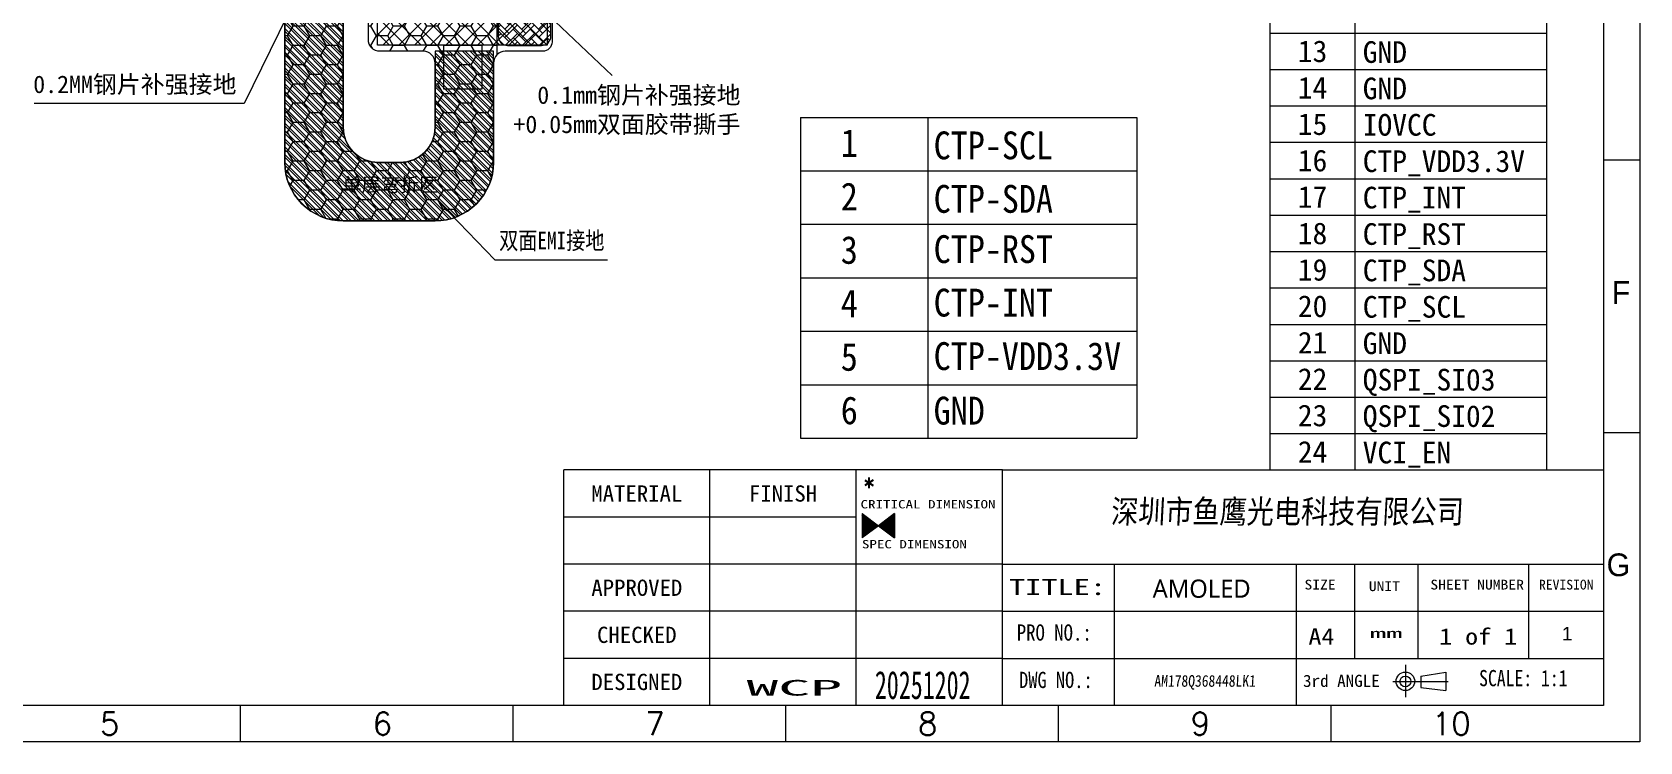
# Model space of a CAD drawing. Header units: millimetres. Extents: x 2674 to 3449, y -296 to 185.
# Drawn here: x 3311.7 to 3449.2, y -248.5 to -187.8 of the extents above; entities that cross this region are included whole.
import ezdxf
from ezdxf.enums import TextEntityAlignment as Align

# ---------------------------------------------------------------- set-up
doc = ezdxf.new("R2010")
doc.units = ezdxf.units.MM
doc.linetypes.add('CENTER2', pattern=[28.575, 19.05, -3.175, 3.175, -3.175])
doc.layers.get('0').update_dxf_attribs({"lineweight": 5})
for name, color, linetype, lineweight in [('DIM', 3, 'Continuous', 5), ('EMI', 5, 'Continuous', 5), ('FPC', 50, 'Continuous', 5), ('Main-FPC', 2, 'Continuous', 5), ('MFPC', 2, 'Continuous', 5), ('图框', 7, 'Continuous', 5)]:
    doc.layers.add(name, color=color, linetype=linetype, lineweight=lineweight)
doc.styles.add('RD', font='ROMAND.shx', dxfattribs={"width": 0.8})
doc.styles.get("Standard").update_dxf_attribs({"font": 'txt', "bigfont": 'gbcbig.shx'})
doc.styles.add('STYLE1', font='SimSun.ttf', dxfattribs={"width": 0.9})
doc.styles.add('TEXTSTYLE_0', font='txt', dxfattribs={"width": 0.8})
doc.styles.add('ZI2.5', font='SimSun.ttf', dxfattribs={"height": 2.5})
doc.styles.add('宋', font='SimSun.ttf', dxfattribs={"height": 2})
doc.styles.add('宋体', font='SimSun.ttf')
doc.styles.add('样式 3', font='italict.shx', dxfattribs={"width": 0.85, "oblique": 3})
doc.styles.add('汉字', font='SimSun.ttf')
doc.dimstyles.new('DIM', dxfattribs={"dimtxt": 0.8, "dimasz": 0.8, "dimexe": 0, "dimexo": 0.5, "dimgap": 0.11, "dimtad": 0, "dimzin": 1, "dimdsep": 46, "dimtxsty": 'RD', "dimcen": 0, "dimclrd": 256, "dimclre": 256, "dimclrt": 256, "dimadec": 0, "dimazin": 0, "dimtm": 1e-09, "dimtfac": 1, "dimtofl": 0, "dimtmove": 0, "dimatfit": 3, "dimfxl": 1, "dimlwe": -1, "dimarcsym": 0})

# ---------------------------------------------------------------- blocks, each defined once
blk = doc.blocks.new('R178MQK-041-MFPC-V01-C')
at = {"lineweight": 5}
h = blk.add_hatch(dxfattribs=at)
h.set_pattern_fill('ANSI37', color=6, scale=0.3)
h.paths.add_polyline_path([(2775.75, -188.87), (2761.24, -188.87), (2761.24, -185.25), (2771.26, -185.25), (2771.26, -172.78), (2775.75, -172.78), (2775.75, -185.25)])
h = blk.add_hatch(dxfattribs=at)
h.set_pattern_fill('ANSI32', color=251, scale=0.05)
h.set_pattern_definition([(135, (5433.81387, 1e-13), (0.336759605, 0.336759605), []), (135, (5433.58937, 1e-13), (0.336759605, 0.336759605), [])])
edge = h.paths.add_edge_path()
edge.add_line((2771.16, -198.9), (2771.16, -189.4))
edge.add_line((2771.16, -189.4), (2766.16, -189.4))
edge.add_line((2766.16, -189.4), (2766.16, -195.9))
edge.add_arc((2763.16, -195.9), 3, -90, 0, ccw=False)
edge.add_line((2763.16, -198.9), (2761.31, -198.9))
edge.add_arc((2761.31, -195.9), 3, 180, 270, ccw=False)
edge.add_line((2758.31, -195.9), (2758.31, -184.54))
edge.add_arc((2758.91, -184.54), 0.6, 175.87, 180, ccw=False)
edge.add_line((2758.31, -184.5), (2753.31, -184.5))
edge.add_arc((2752.71, -184.54), 0.6, 0, 4.13, ccw=False)
edge.add_line((2753.31, -184.54), (2753.31, -198.9))
edge.add_arc((2758.31, -198.9), 5, 180, 270)
edge.add_line((2758.31, -203.9), (2766.16, -203.9))
edge.add_arc((2766.16, -198.9), 5, 270, 360)
at = {"layer": 'EMI', "lineweight": 5}
h = blk.add_hatch(dxfattribs=at)
h.set_pattern_fill('HONEY', color=5, scale=0.3)
h.set_pattern_definition([(180, (5433.8139, 1e-13), (-1.42875, 0.824889), [0.9525, -1.905]), (60, (5433.8139, 1e-13), (1.42874983, 0.8248893), [0.9525, -1.905]), (120, (5433.8139, 1e-13), (-1.7e-07, 1.6497783), [-1.905, 0.9525])])
edge = h.paths.add_edge_path()
edge.add_line((2748.16, -177.58), (2771.44, -177.58))
edge.add_line((2771.44, -177.58), (2771.44, -189.7))
edge.add_arc((2772.16, -190.4), 1, 135.9939, 180)
edge.add_line((2771.16, -190.4), (2771.16, -198.9))
edge.add_arc((2766.16, -198.9), 5, 270, 360, ccw=False)
edge.add_line((2766.16, -203.9), (2758.31, -203.9))
edge.add_arc((2758.31, -198.9), 5, 180, 270, ccw=False)
edge.add_line((2753.31, -198.9), (2753.31, -184.54))
edge.add_arc((2752.71, -184.54), 0.6, 0, 4.13)
edge.add_line((2753.31, -184.5), (2758.31, -184.5))
edge.add_arc((2758.91, -184.54), 0.6, 175.87, 180)
edge.add_line((2758.31, -184.54), (2758.31, -195.9))
edge.add_arc((2761.31, -195.9), 3, 180, 270)
edge.add_line((2761.31, -198.9), (2763.16, -198.9))
edge.add_arc((2763.16, -195.9), 3, 270, 360)
edge.add_line((2766.16, -195.9), (2766.16, -190.4))
edge.add_arc((2765.16, -190.4), 1, 0, 90)
edge.add_line((2765.16, -189.4), (2761.46, -189.4))
edge.add_arc((2761.46, -188.4), 1, 180, 270, ccw=False)
edge.add_line((2760.46, -188.4), (2760.46, -180.38))
edge.add_arc((2759.46, -180.38), 1, 0, 90)
edge.add_line((2759.46, -179.38), (2749.16, -179.38))
edge.add_arc((2749.16, -178.38), 1, 180, 270, ccw=False)
edge.add_line((2748.16, -178.38), (2748.16, -177.58))
at = {"layer": 'FPC', "lineweight": 5}
h = blk.add_hatch(dxfattribs=at)
h.set_pattern_fill('AR-HBONE', color=4, scale=0.005)
edge = h.paths.add_edge_path()
edge.add_line((2776.06, -188.1), (2776.06, -172.98))
edge.add_arc((2775.26, -172.98), 0.8, 0, 90)
edge.add_line((2775.26, -172.18), (2772.36, -172.18))
edge.add_arc((2772.36, -172.98), 0.8, 90, 180)
edge.add_line((2771.56, -172.98), (2771.56, -188.1))
edge.add_arc((2772.36, -188.1), 0.8, 180, 270)
edge.add_line((2772.36, -188.9), (2775.26, -188.9))
edge.add_arc((2775.26, -188.1), 0.8, 270, 360)
at = {"layer": 'Main-FPC', "lineweight": 5}
h = blk.add_hatch(dxfattribs=at)
h.set_pattern_fill('AR-HBONE', color=4, scale=0.005)
edge = h.paths.add_edge_path()
edge.add_line((2752.46, -180.44), (2759.16, -180.44))
edge.add_arc((2759.16, -180.74), 0.3, 0, 90, ccw=False)
edge.add_line((2759.46, -180.74), (2759.46, -183.64))
edge.add_arc((2759.16, -183.64), 0.3, -90, 0, ccw=False)
edge.add_line((2759.16, -183.94), (2752.46, -183.94))
edge.add_arc((2752.46, -183.64), 0.3, 180, 270, ccw=False)
edge.add_line((2752.16, -183.64), (2752.16, -180.74))
edge.add_arc((2752.46, -180.74), 0.3, 90, 180, ccw=False)
at = {"color": 6, "lineweight": 5}
for points in [[(2775.75, -188.87), (2761.24, -188.87), (2761.24, -185.25), (2771.26, -185.25), (2771.26, -172.78), (2775.75, -172.78), (2775.75, -185.25)], [(2766.92, -188.87), (2770.16, -188.87), (2770.16, -192.65), (2766.92, -192.65)]]:
    blk.add_lwpolyline(points, close=True, dxfattribs=at)
at = {"color": 251, "lineweight": 5}
blk.add_lwpolyline([(2771.16, -198.9), (2771.16, -189.4), (2766.16, -189.4), (2766.16, -195.9, -0.414214), (2763.16, -198.9), (2761.31, -198.9, -0.414214), (2758.31, -195.9), (2758.31, -184.54, -0.018022), (2758.31, -184.5), (2753.31, -184.5, -0.018022), (2753.31, -184.54), (2753.31, -198.9, 0.414214), (2758.31, -203.9), (2766.16, -203.9, 0.414214)], format="xyb", close=True, dxfattribs=at)
at = {"layer": 'EMI', "color": 5, "lineweight": 5}
blk.add_lwpolyline([(2748.16, -177.58), (2771.44, -177.58), (2771.44, -189.7, 0.194408), (2771.16, -190.4), (2771.16, -198.9, -0.414214), (2766.16, -203.9), (2758.31, -203.9, -0.414214), (2753.31, -198.9), (2753.31, -184.54, 0.018022), (2753.31, -184.5), (2758.31, -184.5, 0.018022), (2758.31, -184.54), (2758.31, -195.9, 0.414214), (2761.31, -198.9), (2763.16, -198.9, 0.414214), (2766.16, -195.9), (2766.16, -190.4, 0.414214), (2765.16, -189.4), (2761.46, -189.4, -0.414214), (2760.46, -188.4), (2760.46, -180.38, 0.414214), (2759.46, -179.38), (2749.16, -179.38, -0.414214), (2748.16, -178.38)], format="xyb", close=True, dxfattribs=at)
at = {"layer": 'FPC', "color": 4, "lineweight": 5}
for points in [[(2776.06, -188.1), (2776.06, -172.98, 0.414214), (2775.26, -172.18), (2772.36, -172.18, 0.414214), (2771.56, -172.98), (2771.56, -188.1, 0.414214), (2772.36, -188.9), (2775.26, -188.9, 0.414214)], [(2752.46, -180.44), (2759.16, -180.44, -0.414214), (2759.46, -180.74), (2759.46, -183.64, -0.414214), (2759.16, -183.94), (2752.46, -183.94, -0.414214), (2752.16, -183.64), (2752.16, -180.74, -0.414214)]]:
    blk.add_lwpolyline(points, format="xyb", close=True, dxfattribs=at)
at = {"layer": 'FPC', "color": 1, "linetype": 'CENTER2', "lineweight": 5, "ltscale": 0.01}
for points in [[(2755.81, -185.64), (2755.81, -178.74)], [(2762.34, -182.19), (2749.28, -182.19)]]:
    blk.add_lwpolyline(points, dxfattribs=at)
at = {"layer": 'Main-FPC', "lineweight": 5}
for points in [[(2755.83, -174.48), (2755.83, -174.38), (2755.63, -174.38), (2755.63, -174.08), (2755.53, -174.08), (2755.53, -174.38), (2755.33, -174.38), (2755.33, -174.48)], [(2766.69, -174.38), (2766.69, -174.08), (2766.79, -174.08), (2766.79, -174.38), (2766.99, -174.38), (2766.99, -174.48), (2766.39, -174.48), (2766.39, -174.38)]]:
    blk.add_lwpolyline(points, close=True, dxfattribs=at)
at = {"layer": 'MFPC', "color": 1, "lineweight": 5}
blk.add_lwpolyline([(2758.31, -184.54), (2758.31, -195.9, 0.414214), (2761.31, -198.9), (2763.16, -198.9, 0.414214), (2766.16, -195.9), (2766.16, -190.4, 0.414214), (2765.16, -189.4), (2761.46, -189.4, -0.414214), (2760.46, -188.4), (2760.46, -180.38, 0.414214), (2759.46, -179.38), (2749.16, -179.38, -0.414214), (2748.16, -178.38), (2748.16, -172.88, -0.414214), (2748.96, -172.08), (2775.36, -172.08, -0.414214), (2776.16, -172.88), (2776.16, -188.6, -0.414214), (2775.36, -189.4), (2772.16, -189.4, 0.414214), (2771.16, -190.4), (2771.16, -198.9, -0.414214), (2766.16, -203.9), (2758.31, -203.9, -0.414214), (2753.31, -198.9), (2753.31, -184.54, 0.414214), (2752.71, -183.94), (2752.46, -183.94, -0.414214), (2752.16, -183.64), (2752.16, -180.74, -0.414214), (2752.46, -180.44), (2759.16, -180.44, -0.414214), (2759.46, -180.74), (2759.46, -183.64, -0.414214), (2759.16, -183.94), (2758.91, -183.94, 0.414214)], format="xyb", close=True, dxfattribs=at)
at = {"lineweight": 5, "style": 'ZI2.5'}
for s, p in [('67', (2753.75, -176.32)), ('1', (2767.37, -176.31))]:
    blk.add_text(s, height=0.8, dxfattribs=at).set_placement(p)
at = {"color": 1, "char_height": 1, "width": 3.1196, "attachment_point": 3}
for s, insert in [('{\\fSimSun|b0|i0|c134|p2;12}', (2753.5, -179.35)), ('{\\fSimSun|b0|i0|c134|p2;1}', (2759.22, -179.33)), ('{\\fSimSun|b0|i0|c134|p2;13}', (2752.71, -184.32)), ('{\\fSimSun|b0|i0|c134|p2;24}', (2759.84, -184.4))]:
    blk.add_mtext(s, dxfattribs=dict(at, insert=insert))
at = {"color": 251, "lineweight": 5, "insert": (2758.24, -200.21), "char_height": 1.2, "width": 38.8518, "attachment_point": 1, "style": '汉字'}
blk.add_mtext('{\\fSimSun|b0|i0|c134|p54;单层弯折区}', dxfattribs=at)
at = {"layer": 'DIM', "color": 3, "char_height": 1.5, "width": 24.6704, "attachment_point": 3, "style": '宋体'}
for s, insert in [('0.1mm钢片补强接地\\P+0.05mm双面胶带撕手', (2792.28, -192.39)), ('{\\W0.8;\\C256;双面EMI接地}', (2780.64, -204.83))]:
    blk.add_mtext(s, dxfattribs=dict(at, insert=insert))
at = {"layer": '图框', "color": 3, "lineweight": 5, "insert": (2731.8, -191.47), "char_height": 1.5, "width": 38.8518, "attachment_point": 1, "style": '汉字'}
blk.add_mtext('{\\fSimSun|b0|i0|c134|p54;0.2MM钢片补强接地}', dxfattribs=at)
at = {"layer": 'DIM', "lineweight": 5}
for points, override in [([(2755.32, -182.64), (2749.85, -193.86), (2731.89, -193.86)], {"dimgap": 0.11, "dimtad": 0, "dimfxl": 1.25, "dimlwd": 5, "dimlwe": 5, "dimarcsym": 1}), ([(2773.9, -184.43), (2781.31, -191.46)], {"dimgap": 0.11, "dimtad": 0, "dimfxl": 1.25, "dimlwd": 5, "dimlwe": 5, "dimarcsym": 1}), ([(2766.65, -202.43), (2771.27, -207.23), (2780.89, -207.23)], {"dimgap": 0.11, "dimtad": 0})]:
    blk.add_leader(points, dimstyle='DIM', override=override, dxfattribs=at)

msp = doc.modelspace()

# ---------------------------------------------------------------- hatches: boundary and pattern name
at = {"layer": 'MFPC', "lineweight": 5}
h = msp.add_hatch(dxfattribs=at)
h.set_pattern_fill('ANGLE', color=4)
h.set_pattern_definition([(0, (591.718, -8.0644), (0, 6.985), [5.08, -1.905]), (90, (591.718, -8.0644), (-6.985, 4e-16), [5.08, -1.905])])
h.paths.add_polyline_path([(3334.8695, -190.0907), (3334.6695, -190.0907), (3334.6695, -193.5907), (3334.8695, -193.5907)])

# ---------------------------------------------------------------- linework, layer by layer
at = {"layer": '图框', "color": 7, "linetype": 'ByBlock', "lineweight": 5, "ltscale": 0.55}
for p, q in [((3449.1951, -78.4719), (3449.1951, -248.4554)), ((3446.0858, -82.1107), (3446.0858, -245.3462)), ((3449.1951, -198.7079), (3446.0858, -198.7079)), ((3449.1951, -222.0273), (3446.0858, -222.0273)), ((3446.0858, -245.3462), (3212.9258, -245.3462)), ((3329.5058, -245.3462), (3329.5058, -248.4554)), ((3329.5058, -245.3462), (3329.5058, -248.4554)), ((3352.8218, -245.3462), (3352.8218, -248.4554)), ((3376.1378, -245.3462), (3376.1378, -248.4554)), ((3399.4538, -245.3462), (3399.4538, -248.4554)), ((3422.7698, -245.3462), (3422.7698, -248.4554)), ((3449.1951, -248.4554), (3209.8166, -248.4554))]:
    msp.add_line(p, q, dxfattribs=at)
at = {"layer": '图框', "color": 3, "lineweight": 5}
for p, q in [((3417.5488, -147.3652), (3417.5488, -225.2029)), ((3424.8136, -147.3652), (3424.8136, -225.2029)), ((3441.2061, -147.3652), (3441.2061, -225.2029)), ((3417.5488, -187.8408), (3441.2061, -187.8408)), ((3417.5488, -190.9543), (3441.2061, -190.9543)), ((3377.4206, -195.0486), (3377.4206, -222.4823)), ((3377.4206, -195.0486), (3406.1898, -195.0486)), ((3388.307, -195.0486), (3388.307, -222.4823)), ((3406.1898, -195.0486), (3406.1898, -222.4823)), ((3417.5488, -194.0678), (3441.2061, -194.0678)), ((3417.5488, -197.1813), (3441.2061, -197.1813)), ((3377.4206, -199.6209), (3406.1898, -199.6209)), ((3417.5488, -200.2949), (3441.2061, -200.2949)), ((3417.5488, -203.4084), (3441.2061, -203.4084)), ((3377.4206, -204.1932), (3406.1898, -204.1932)), ((3417.5488, -206.5219), (3441.2061, -206.5219)), ((3377.4206, -208.7655), (3406.1898, -208.7655)), ((3417.5488, -209.6354), (3441.2061, -209.6354)), ((3417.5488, -212.7489), (3441.2061, -212.7489)), ((3377.4206, -213.3378), (3406.1898, -213.3378)), ((3417.5488, -215.8624), (3441.2061, -215.8624)), ((3377.4206, -217.91), (3406.1898, -217.91)), ((3417.5488, -218.9759), (3441.2061, -218.9759)), ((3377.4206, -222.4823), (3406.1898, -222.4823)), ((3417.5488, -222.0894), (3441.2061, -222.0894)), ((3417.5488, -225.2029), (3441.2061, -225.2029))]:
    msp.add_line(p, q, dxfattribs=at)
at = {"layer": '图框', "linetype": 'Continuous', "lineweight": 5}
for p, q in [((3394.6858, -225.2029), (3357.1778, -225.2029)), ((3357.1778, -245.3462), (3357.1778, -225.2029)), ((3369.6805, -245.3462), (3369.6805, -225.2029)), ((3382.1831, -245.3462), (3382.1831, -225.2029)), ((3394.6858, -245.3462), (3394.6858, -225.2029)), ((3382.1831, -229.2316), (3357.1778, -229.2316)), ((3394.6858, -233.2602), (3357.1778, -233.2602)), ((3394.6858, -233.2602), (3446.0858, -233.2602)), ((3404.2605, -245.3462), (3404.2605, -233.2602)), ((3419.8299, -245.3462), (3419.8299, -233.2602)), ((3424.8221, -241.3175), (3424.8221, -233.2602)), ((3430.2356, -241.3175), (3430.2356, -233.2602)), ((3439.7043, -241.3175), (3439.7043, -233.2602)), ((3394.6858, -237.2889), (3357.1778, -237.2889)), ((3394.6858, -237.2889), (3446.0858, -237.2889)), ((3394.6858, -241.3175), (3357.1778, -241.3175)), ((3394.6858, -241.3175), (3446.0858, -241.3175))]:
    msp.add_line(p, q, dxfattribs=at)
at = {"layer": '图框', "color": 0, "lineweight": 5}
msp.add_line((3394.6858, -225.2029), (3446.0858, -225.2029), dxfattribs=at)
at = {"layer": '图框', "color": 1, "linetype": 'Continuous'}
for p, q in [((3382.6975, -228.9259), (3384.0867, -229.9677)), ((3382.6975, -228.9259), (3382.6975, -231.0096)), ((3382.6975, -228.9576), (3382.7157, -228.9395)), ((3382.6975, -229.0511), (3382.7691, -228.9795)), ((3382.6975, -229.1447), (3382.8226, -229.0196)), ((3382.6975, -229.2383), (3382.8761, -229.0597)), ((3382.6975, -229.3318), (3382.9295, -229.0998)), ((3382.6975, -229.4254), (3382.983, -229.1399)), ((3382.6975, -229.519), (3383.0364, -229.18)), ((3382.6975, -229.6125), (3383.0899, -229.2201)), ((3382.6975, -229.7061), (3383.1434, -229.2602)), ((3382.6975, -229.7997), (3383.1968, -229.3003)), ((3382.6975, -229.8932), (3383.2503, -229.3404)), ((3382.6975, -229.9868), (3383.3038, -229.3805)), ((3382.6975, -230.0804), (3383.3572, -229.4206)), ((3382.6975, -230.1739), (3383.4107, -229.4607)), ((3382.6975, -230.2675), (3383.4642, -229.5008)), ((3382.6975, -230.361), (3383.5176, -229.5409)), ((3385.4759, -228.9259), (3384.0867, -229.9677)), ((3384.2127, -230.0622), (3384.9685, -229.3064)), ((3384.2662, -230.1023), (3385.3428, -229.0257)), ((3384.3196, -230.1424), (3385.4759, -228.9861)), ((3384.3731, -230.1825), (3385.4759, -229.0797)), ((3384.4265, -230.2226), (3385.4759, -229.1733)), ((3384.48, -230.2627), (3385.4759, -229.2668)), ((3384.5335, -230.3028), (3385.4759, -229.3604)), ((3384.5869, -230.3429), (3385.4759, -229.454)), ((3384.6404, -230.383), (3385.4759, -229.5475)), ((3385.4759, -228.9259), (3385.4759, -231.0096)), ((3382.6975, -230.4546), (3383.5711, -229.581)), ((3382.6975, -230.5482), (3383.6246, -229.6211)), ((3382.6975, -230.6417), (3383.678, -229.6612)), ((3382.6975, -230.7353), (3383.7315, -229.7013)), ((3382.6975, -230.8289), (3383.785, -229.7414)), ((3382.6975, -230.9224), (3383.8384, -229.7815)), ((3384.0867, -229.9677), (3382.6975, -231.0096)), ((3382.723, -230.9905), (3383.8919, -229.8216)), ((3383.0972, -230.7098), (3383.9454, -229.8617)), ((3383.4715, -230.4292), (3383.9988, -229.9018)), ((3383.8458, -230.1485), (3384.0523, -229.9419)), ((3384.0867, -229.9677), (3385.4759, -231.0096)), ((3384.1058, -229.982), (3384.22, -229.8678)), ((3384.1592, -230.0221), (3384.5943, -229.5871)), ((3384.6939, -230.4231), (3385.4759, -229.6411)), ((3384.7473, -230.4632), (3385.4759, -229.7347)), ((3384.8008, -230.5033), (3385.4759, -229.8282)), ((3384.8543, -230.5434), (3385.4759, -229.9218)), ((3384.9077, -230.5835), (3385.4759, -230.0153)), ((3384.9612, -230.6236), (3385.4759, -230.1089)), ((3385.0147, -230.6637), (3385.4759, -230.2025)), ((3385.0681, -230.7038), (3385.4759, -230.296)), ((3385.1216, -230.7439), (3385.4759, -230.3896)), ((3385.1751, -230.784), (3385.4759, -230.4832)), ((3385.2285, -230.8241), (3385.4759, -230.5767)), ((3385.282, -230.8642), (3385.4759, -230.6703)), ((3385.3355, -230.9043), (3385.4759, -230.7639)), ((3385.3889, -230.9444), (3385.4759, -230.8574)), ((3385.4424, -230.9845), (3385.4759, -230.951))]:
    msp.add_line(p, q, dxfattribs=at)
at = {"layer": '图框', "linetype": 'Continuous'}
msp.add_line((3429.1487, -241.867), (3429.1487, -244.6453), dxfattribs=at)
at = {"layer": '图框', "color": 7, "linetype": 'Continuous'}
for p, q in [((3428.0811, -243.2904), (3432.8167, -243.2904)), ((3430.4763, -242.825), (3432.6114, -242.4821)), ((3430.4763, -242.825), (3430.4763, -243.8104)), ((3432.6114, -242.4821), (3432.6114, -244.0712)), ((3430.4763, -243.8104), (3432.6114, -244.0712))]:
    msp.add_line(p, q, dxfattribs=at)
for centre, radius in [((3429.1487, -243.2767), 0.7945), ((3429.1487, -243.2904), 0.4653)]:
    msp.add_circle(centre, radius, dxfattribs=at)

# ---------------------------------------------------------------- block references
at = {"layer": 'DIM', "lineweight": 5}
msp.add_blockref('R178MQK-041-MFPC-V01-C', (580.017, 0), dxfattribs=at)

# ---------------------------------------------------------------- texts
at = {"layer": '图框', "color": 3, "lineweight": 5, "style": 'ZI2.5'}
for s, p in [('13', (3419.9499, -190.3209)), ('GND', (3425.5031, -190.3877)), ('14', (3419.9499, -193.4355)), ('GND', (3425.5031, -193.5012)), ('15', (3419.9499, -196.55)), ('IOVCC', (3425.5031, -196.6147)), ('16', (3419.9499, -199.6645)), ('17', (3419.9499, -202.7791)), ('18', (3419.9499, -205.8936)), ('19', (3419.9499, -209.0082)), ('20', (3419.9499, -212.1227)), ('21', (3419.9499, -215.2372)), ('22', (3419.9499, -218.3518)), ('QSPI_SI03', (3425.5031, -218.4093)), ('23', (3419.9499, -221.4663)), ('QSPI_SI02', (3425.5031, -221.5228)), ('24', (3419.9499, -224.5809)), ('VCI_EN', (3425.5031, -224.6394))]:
    msp.add_text(s, height=1.85328, dxfattribs=at).set_placement(p)
at = {"layer": '图框', "color": 3, "lineweight": 5, "style": 'STYLE1', "width": 0.9}
for s, p in [('1', (3380.8695, -198.4299)), ('2', (3380.8695, -203.0022)), ('3', (3380.8695, -207.5744)), ('4', (3380.8695, -212.1467)), ('5', (3380.8695, -216.719)), ('6', (3380.8695, -221.2913))]:
    msp.add_text(s, height=2.3804, dxfattribs=at).set_placement(p)
at = {"layer": '图框', "color": 1, "lineweight": 5, "style": 'STYLE1', "width": 0.9}
for s, height, p in [('CTP-SCL', 2.38038, (3388.8112, -198.636)), ('CTP-SDA', 2.38038, (3388.8112, -203.211)), ('CTP-RST', 2.38038, (3388.8112, -207.5079)), ('CTP-INT', 2.38038, (3388.8112, -212.0829)), ('CTP-VDD3.3V', 2.380378, (3388.8112, -216.6579)), ('GND', 2.38038, (3388.8112, -221.3193))]:
    msp.add_text(s, height=height, dxfattribs=at).set_placement(p)
at = {"layer": '图框', "color": 1, "lineweight": 5, "style": 'ZI2.5'}
for s, p in [('CTP_VDD3.3V', (3425.5031, -199.7251)), ('CTP_INT', (3425.5031, -202.8387)), ('CTP_RST', (3425.5031, -205.9522)), ('CTP_SDA', (3425.5031, -209.0657)), ('CTP_SCL', (3425.5031, -212.1792)), ('GND', (3425.5031, -215.2927))]:
    msp.add_text(s, height=1.85328, dxfattribs=at).set_placement(p)
at = {"layer": '图框', "linetype": 'Continuous', "lineweight": 5}
for s, height, style, width, p, p2 in [('MATERIAL', 1.38919, 'TEXTSTYLE_0', 0.763636, (3359.5394, -227.9119), (3367.3188, -227.9119)), ('FINISH', 1.38919, 'TEXTSTYLE_0', 0.84, (3373.0145, -227.9119), (3378.8491, -227.9119)), ('CRITICAL DIMENSION', 0.712654, 'TEXTSTYLE_0', 0.991837, (3382.5583, -228.4908), (3394.1032, -228.4908)), ('SPEC DIMENSION', 0.712654, 'TEXTSTYLE_0', 0.969231, (3382.6734, -231.9069), (3391.6528, -231.9069)), ('APPROVED', 1.38919, 'TEXTSTYLE_0', 0.7, (3359.5394, -235.9692), (3367.3188, -235.9692)), ('TITLE:', 1.38919, 'TEXTSTYLE_0', 1.281601, (3395.2471, -235.9062), (3403.5555, -235.9062)), ('SIZE', 0.83351, 'TEXTSTYLE_0', 0.96, (3420.5175, -235.4264), (3423.1847, -235.4264)), ('UNIT', 0.83351, 'TEXTSTYLE_0', 0.96, (3426.0177, -235.5643), (3428.685, -235.5643)), ('SHEET NUMBER', 0.833513, 'TEXTSTYLE_0', 0.822857, (3431.2809, -235.4264), (3439.2827, -235.4264)), ('REVISION', 0.83351, 'TEXTSTYLE_0', 0.763636, (3440.5683, -235.4264), (3445.236, -235.4264)), ('CHECKED', 1.38919, 'TEXTSTYLE_0', 0.735, (3360.0256, -239.9978), (3366.8326, -239.9978)), ('PRO NO.:', 1.38919, 'TEXTSTYLE_0', 0.728598, (3395.9177, -239.798), (3402.3281, -239.798)), ('A4', 1.38919, 'TEXTSTYLE_0', 0.96, (3420.8566, -240.1392), (3423.0793, -240.1392)), ('mm', 0.83351, 'TEXTSTYLE_0', 2, (3426.1102, -239.5877), (3428.8886, -239.5877)), ('1', 1.3892, 'TEXTSTYLE_0', 2.4, (3432.033, -240.1392), (3433.1443, -240.1392)), (' of ', 1.38919, 'TEXTSTYLE_0', 0.8, (3433.1443, -240.1392), (3437.5897, -240.1392)), ('1', 1.3892, 'TEXTSTYLE_0', 2.4, (3437.5897, -240.1392), (3438.7011, -240.1392)), ('DESIGNED', 1.38919, 'TEXTSTYLE_0', 0.763636, (3359.5394, -244.0264), (3367.3188, -244.0264)), ('WCP', 1.3354, '宋体', 2.856412, (3372.801, -244.5016), (3380.9839, -244.5016)), ('20251202', 2.4, '宋', 0.596007, (3383.7829, -244.7946), (3391.9659, -244.7946)), ('DWG NO.:', 1.38919, 'TEXTSTYLE_0', 0.6793, (3396.1153, -243.8544), (3402.4065, -243.8544)), ('   3rd ANGLE', 1.041891, 'TEXTSTYLE_0', 0.72, (3418.2063, -243.7595), (3426.9582, -243.7595))]:
    msp.add_text(s, height=height, dxfattribs=dict(at, style=style, width=width)).set_placement(p, p2, align=Align.FIT)
at = {"layer": '图框', "color": 7, "linetype": 'ByBlock', "lineweight": 5, "ltscale": 0.55, "width": 3.307939}
for s, insert, char_height, attachment_point in [('{\\f\uffd0ￂﾼﾚￃ\ufff7\ufff3w|b0|i0|c134|p54;F}', (3448.3751, -210.9972), 1.943286, 9), ('{\\f\uffd0ￂﾼﾚￃ\ufff7\ufff3w|b0|i0|c134|p54;G}', (3448.3751, -234.3132), 1.943286, 9), ('5', (3317.5279, -247.8699), 1.9433, 7), ('6', (3340.8439, -247.8699), 1.9433, 7), ('7', (3364.1599, -247.8699), 1.9433, 7), ('8', (3387.4759, -247.8699), 1.9433, 7), ('9', (3410.7919, -247.8699), 1.9433, 7), ('10', (3434.7477, -247.8699), 1.94329, 9)]:
    msp.add_mtext(s, dxfattribs=dict(at, insert=insert, char_height=char_height, attachment_point=attachment_point))
at = {"layer": '图框', "color": 1, "linetype": 'Continuous', "lineweight": 5, "insert": (3382.7235, -225.839), "char_height": 1.6216, "width": 2.451496, "attachment_point": 1}
msp.add_mtext('*', dxfattribs=at)
at = {"layer": '图框', "lineweight": 5, "attachment_point": 1}
for s, insert, char_height, width, style in [('{\\fSimSun|b0|i0|c134|p2;\\C6;深圳市鱼鹰光电科技有限公司}', (3403.9508, -227.7596), 2, 33.021811, '样式 3'), ('{\\fMicrosoft YaHei|b0|i0|c134|p34;\\C3;AMOLED}', (3407.5354, -234.5772), 1.555891, 7.33705, '汉字'), ('\\pt14;{\\fSimSun|b0|i0|c0|p2;\\C3;AM178Q368448LK1}', (3407.6651, -242.7431), 1, 17.880167, '样式 3'), ('SCALE: 1:1', (3435.4508, -242.3096), 1.38919, 18.971475, 'TEXTSTYLE_0')]:
    msp.add_mtext(s, dxfattribs=dict(at, insert=insert, char_height=char_height, width=width, style=style))
at = {"layer": '图框', "lineweight": 5, "insert": (3442.5334, -238.6202), "char_height": 1.16656, "width": 1.458294, "attachment_point": 1}
msp.add_mtext('{\\f@Arial Unicode MS|b0|i0|c0|p34;1}', dxfattribs=at)

doc.saveas('drawing.dxf')
